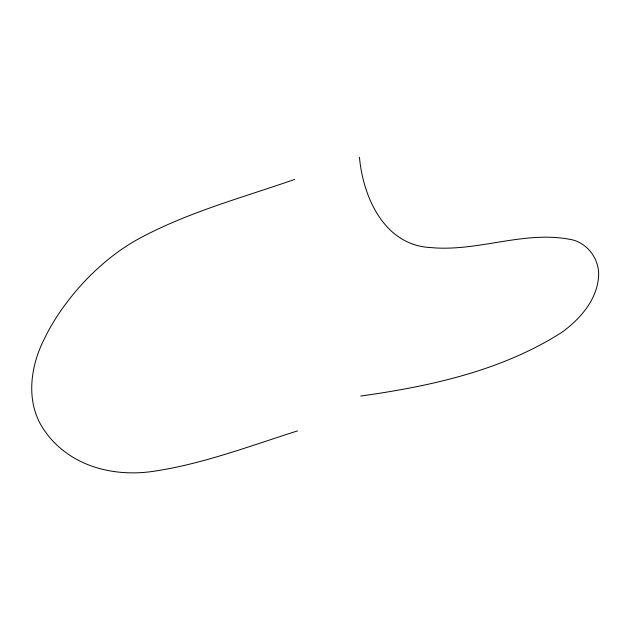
<?xml version="1.0" encoding="UTF-8"?>
<svg xmlns="http://www.w3.org/2000/svg" width="630" height="630" viewBox="0 0 630 630"><rect width="100%" height="100%" fill="white"/><g stroke="black" fill="none" stroke-linecap="round" stroke-linejoin="round"><path stroke-width="0.94" d="M294.572 179.448C241.125 198.072 185.637 212.767 135.859 240.369A126.221 70.946 -27.5 0 0 112.148 256.284C91.405 272.491 73.356 292.084 58.645 313.905A237.557 133.529 -27.5 0 0 44.265 339.05C29.767 367.416 25.224 404.145 44.982 431.251A256.457 144.152 -27.5 0 0 60.078 447.93C85.546 469.917 121.102 476.217 153.696 471.279C203.12 463.916 250.086 445.922 297.517 430.904M360.785 396.034C430.416 386.277 501.968 370.661 561.889 332.301C579.852 319.213 596.5 300.549 598.5 277.476C600.114 261.041 589.326 244.834 573.473 240.109C526.082 229.391 478.721 252.094 430.959 247.582C384.497 245.432 363.116 197.615 359.454 157.232"/></g></svg>
